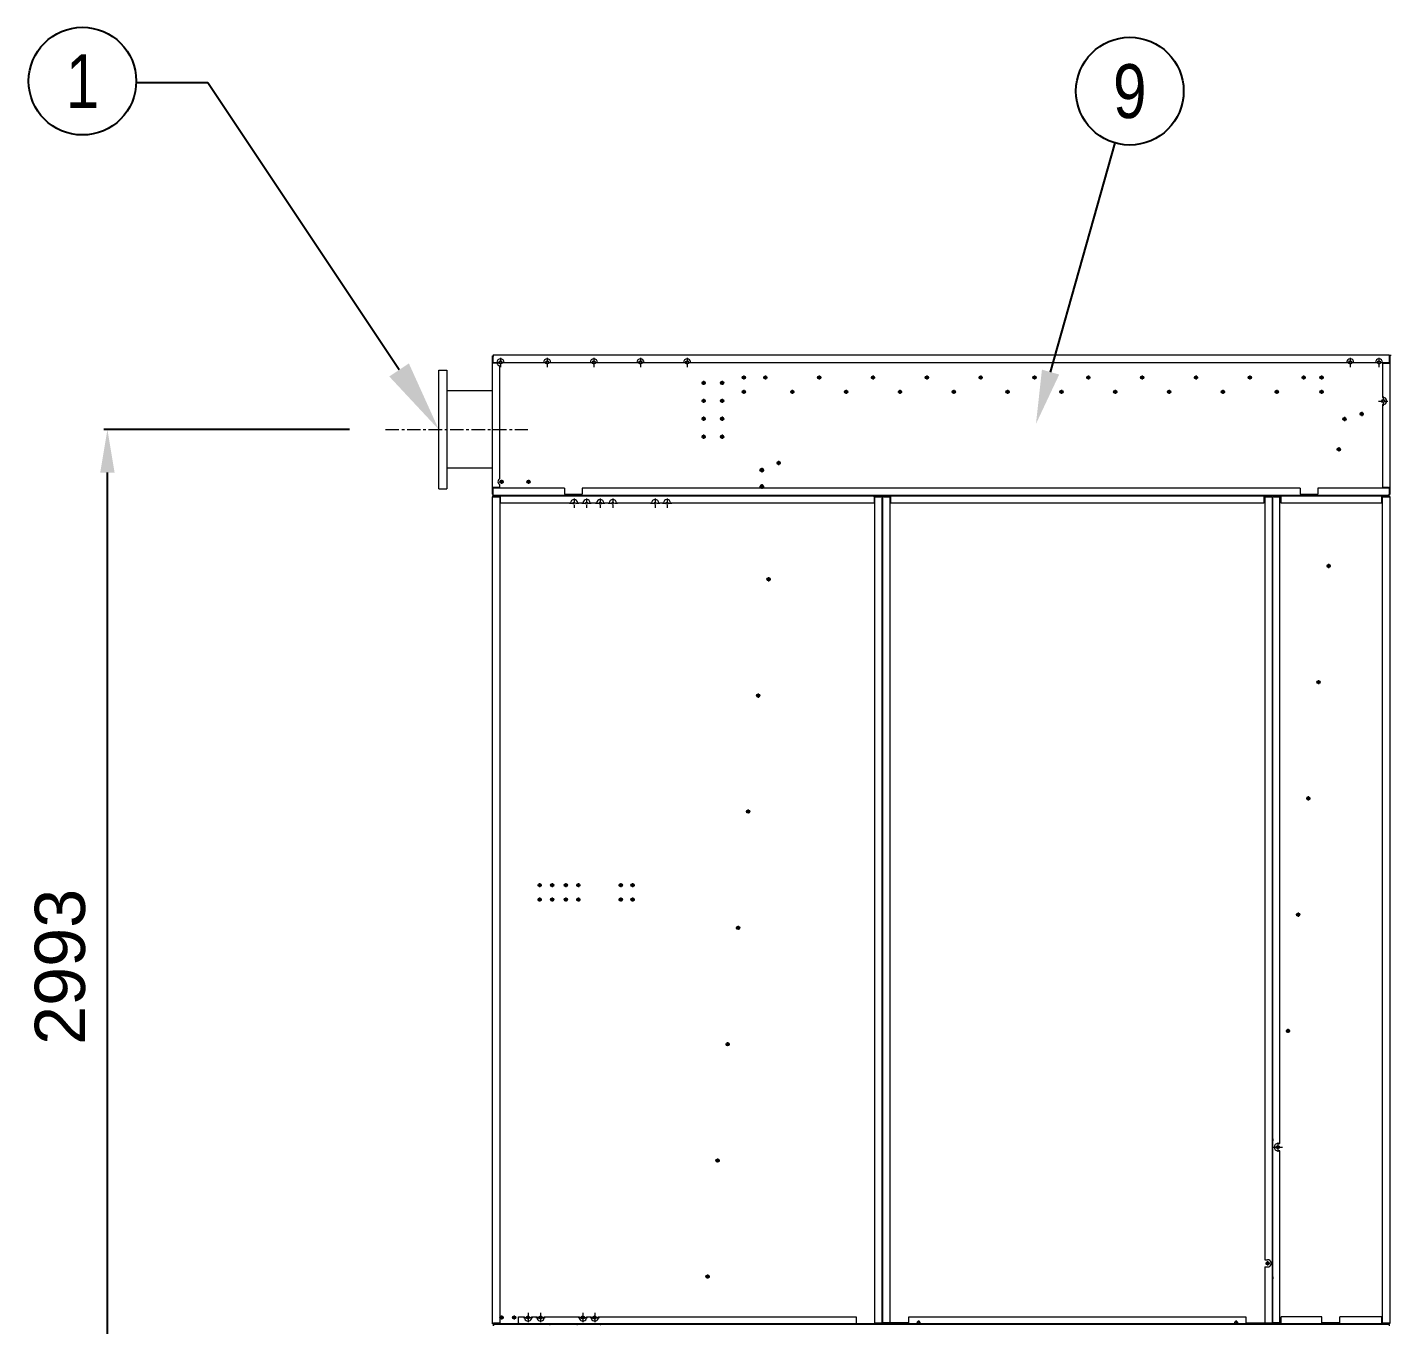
# Model space of a CAD drawing. Header units: millimetres. Extents: x 17797 to 47204, y 13896 to 34691.
# Drawn here: x 27093 to 30890, y 21979 to 25592 of the extents above; entities that cross this region are included whole.
import ezdxf
from ezdxf import colors
from ezdxf.entities.mleader import LeaderData, LeaderLine
from ezdxf.enums import TextEntityAlignment as Align
from ezdxf.math import Vec2, Vec3

# ---------------------------------------------------------------- set-up
doc = ezdxf.new("R2010")
doc.units = ezdxf.units.MM
doc.linetypes.add('CENTER', pattern=[2, 1.25, -0.25, 0.25, -0.25])
doc.linetypes.add('DASHDOT', pattern=[18.5, 12, -3, 0.5, -3])
for name, color, linetype in [('center', 1, 'CENTER'), ('냉각탑_dim', 1, 'Continuous'), ('냉각탑_text', 3, 'Continuous')]:
    doc.layers.add(name, color=color, linetype=linetype)
doc.styles.get("Standard").update_dxf_attribs({"font": 'arial.ttf'})
doc.dimstyles.new('1.40', dxfattribs={"dimscale": 20, "dimtxt": 1.5, "dimasz": 1, "dimexe": 0.5, "dimexo": 0.5, "dimgap": 0.5, "dimtad": 1, "dimdec": 0, "dimzin": 0, "dimdsep": 46, "dimtxsty": 'Standard', "dimcen": 0, "dimclrd": 2, "dimclre": 2, "dimclrt": 3, "dimadec": 0, "dimazin": 0, "dimtfac": 1, "dimtdec": 0, "dimtmove": 0, "dimatfit": 0, "dimfxl": 1, "dimtolj": 1, "dimtzin": 0, "dimlwd": -1, "dimlwe": -1, "dimarcsym": 0})

# ---------------------------------------------------------------- blocks, each defined once
blk = doc.blocks.new('*D106')
at = {"color": 2, "transparency": 16777216}
for p, q in [((27991.8, 24471.9), (27306.8, 24471.9)), ((27316.8, 21598.9), (27316.8, 24351.9)), ((28290.2, 21478.9), (27306.8, 21478.9))]:
    blk.add_line(p, q, dxfattribs=at)
for points in [[(27296.8, 24351.9), (27336.8, 24351.9), (27316.8, 24471.9)], [(27296.8, 21598.9), (27336.8, 21598.9), (27316.8, 21478.9)]]:
    blk.add_solid(points, dxfattribs=at)
at = {"layer": 'Defpoints', "color": 0, "transparency": 16777216}
for p in [(27316.8, 24471.9), (28091.8, 24471.9), (28390.2, 21478.9)]:
    blk.add_point(p, dxfattribs=at)
at = {"color": 3, "lineweight": 5, "transparency": 16777216, "insert": (27185.3, 22975.4), "char_height": 140, "attachment_point": 5, "rotation": 90}
blk.add_mtext('\\A1;2993', dxfattribs=at)
blk = doc.blocks.new('1')
at = {"color": 7, "lineweight": 20, "ltscale": 0.0425}
for p, q in [((28390.2, 24676.9), (28391.9, 24676.9)), ((28390.2, 24676), (28391.9, 24676)), ((30890.2, 24676.9), (30888.5, 24676.9)), ((30890.2, 24676), (30888.5, 24676)), ((28390.2, 24291.8), (28391.9, 24291.8)), ((28390.2, 24290.9), (28391.9, 24290.9)), ((30890.2, 24291.8), (30888.5, 24291.8)), ((30890.2, 24290.9), (30888.5, 24290.9))]:
    blk.add_line(p, q, dxfattribs=at)
at = {"color": 7, "lineweight": 20, "ltscale": 0.0225}
for p, q in [((28390.2, 24676), (28390.2, 24676.9)), ((30890.2, 24676), (30890.2, 24676.9)), ((28390.2, 24291.8), (28390.2, 24290.9)), ((28393, 24285.3), (28393, 24284.4)), ((29472.4, 24285.3), (29472.4, 24284.4)), ((29477.2, 24284.4), (29477.2, 24285.3)), ((30562.2, 24284.4), (30562.2, 24285.3)), ((30564.2, 24284.4), (30564.2, 24285.3)), ((30890.2, 24291.8), (30890.2, 24290.9)), ((30890.2, 24284.4), (30890.2, 24285.3)), ((28393, 21982.5), (28393, 21983.4)), ((29472.4, 21982.5), (29472.4, 21983.4)), ((29477.2, 21983.4), (29477.2, 21982.5)), ((30562.2, 21983.4), (30562.2, 21982.5)), ((30564.2, 21983.4), (30564.2, 21982.5)), ((30890.2, 21983.4), (30890.2, 21982.5))]:
    blk.add_line(p, q, dxfattribs=at)
at = {"color": 7, "lineweight": 20, "ltscale": 0.4775}
for p, q in [((28390.2, 24656.9), (28390.2, 24676)), ((30890.2, 24676), (30890.2, 24656.9)), ((28390.2, 24291.8), (28390.2, 24310.9)), ((30890.2, 24310.9), (30890.2, 24291.8))]:
    blk.add_line(p, q, dxfattribs=at)
at = {"color": 7, "lineweight": 20}
for p, q in [((28390.2, 24310.9), (28390.2, 24656.9)), ((30888.5, 24678.9), (28391.9, 24678.9)), ((28410.2, 24335.1), (28410.2, 24649.1)), ((28422.2, 24658.9), (28532.2, 24658.9)), ((28552.2, 24658.9), (28662.2, 24658.9)), ((28682.2, 24658.9), (28792.2, 24658.9)), ((28812.2, 24658.9), (28922.2, 24658.9)), ((28942.2, 24658.9), (30770.2, 24658.9)), ((30790.2, 24658.9), (30850.2, 24658.9)), ((30870.2, 24656.9), (30870.2, 24561.2)), ((30890.2, 24656.9), (30890.2, 24310.9)), ((28240.2, 24306.9), (28240.2, 24636.9)), ((28240.2, 24636.9), (28262.2, 24636.9)), ((28262.2, 24636.9), (28262.2, 24306.9)), ((28390.2, 24579.9), (28262.2, 24579.9)), ((30870.2, 24541.6), (30870.2, 24310.9)), ((28390.2, 24363.9), (28262.2, 24363.9)), ((28240.2, 24306.9), (28262.2, 24306.9)), ((28590.2, 24308.9), (28391.9, 24308.9)), ((30640.2, 24308.9), (28640.2, 24308.9)), ((30888.5, 24308.9), (30690.2, 24308.9)), ((28390.1, 24286.9), (28412.2, 24286.9)), ((28412.2, 24285.3), (28390.1, 24285.3)), ((28390.2, 21983.4), (28390.2, 24284.4)), ((28391.9, 24288.9), (30888.5, 24288.9)), ((28410.2, 24284.4), (28410.2, 21983.4)), ((28412.2, 24286.9), (29453.2, 24286.9)), ((28607.2, 24266.9), (28412.2, 24266.9)), ((28590.2, 24292.3), (28640.2, 24292.3)), ((28833.2, 24266.9), (28735.2, 24266.9)), ((29453.2, 24266.9), (28886.2, 24266.9)), ((29453.2, 24286.9), (29475.3, 24286.9)), ((29475.3, 24285.3), (29453.2, 24285.3)), ((29455.2, 21983.4), (29455.2, 24284.4)), ((29475.2, 24284.4), (29475.2, 21983.4)), ((29477.2, 21983.4), (29477.2, 24284.4)), ((29478.3, 24286.9), (30561.1, 24286.9)), ((29500.3, 24284.1), (29478.3, 24284.1)), ((29497.2, 24284.4), (29497.2, 21983.4)), ((30539.1, 24266.9), (29500.3, 24266.9)), ((30539.1, 24284.1), (30561.1, 24284.1)), ((30542.2, 24284.4), (30542.2, 22159.6)), ((30562.2, 24284.4), (30562.2, 21983.4)), ((30564.2, 21983.4), (30564.2, 24284.4)), ((30565.3, 24286.9), (30889.1, 24286.9)), ((30587.3, 24284.1), (30565.3, 24284.1)), ((30584.2, 22483.3), (30584.2, 24284.4)), ((30867.1, 24266.9), (30587.3, 24266.9)), ((30640.2, 24292.3), (30690.2, 24292.3)), ((30867.1, 24284.1), (30889.1, 24284.1)), ((30870.2, 21983.4), (30870.2, 24284.4)), ((30890.2, 24284.4), (30890.2, 21983.4)), ((30564.2, 22496.4), (30562.2, 22473.5)), ((30584.2, 21983.4), (30584.2, 22463.3)), ((30542.2, 22139.6), (30542.2, 21983.4)), ((30564.2, 22112), (30562.2, 22089.1)), ((28533.7, 22000.9), (28632.1, 22000.9)), ((28684.7, 22000.9), (29403.3, 22000.9)), ((29550.3, 21983.7), (29478.3, 21983.7)), ((29550.3, 22000.9), (30489.1, 22000.9)), ((30489.1, 21983.7), (30561.1, 21983.7)), ((30587.3, 21983.7), (30565.3, 21983.7)), ((30701.1, 22000.9), (30587.3, 22000.9)), ((30751.1, 21983.7), (30701.1, 21983.7)), ((30867.1, 22000.9), (30751.1, 22000.9)), ((30867.1, 21983.7), (30889.1, 21983.7)), ((28390.1, 21982.5), (28462.1, 21982.5)), ((28462.1, 21980.9), (28390.1, 21980.9)), ((30888.5, 21978.9), (28391.9, 21978.9)), ((29403.3, 21980.9), (28462.1, 21980.9)), ((29403.3, 21982.5), (29475.3, 21982.5)), ((29475.3, 21980.9), (29403.3, 21980.9)), ((30561.1, 21980.9), (29478.3, 21980.9)), ((30889.1, 21980.9), (30565.3, 21980.9))]:
    blk.add_line(p, q, dxfattribs=at)
at = {"color": 7, "lineweight": 20, "ltscale": 0.085}
for p, q in [((28393.6, 24656.9), (28390.2, 24656.9)), ((28391.9, 24678.9), (28391.9, 24675.5)), ((30886.8, 24656.9), (30890.2, 24656.9)), ((30888.5, 24678.9), (30888.5, 24675.5)), ((28393.6, 24310.9), (28390.2, 24310.9)), ((30886.8, 24310.9), (30890.2, 24310.9)), ((28391.9, 24288.9), (28391.9, 24292.3)), ((30888.5, 24288.9), (30888.5, 24292.3)), ((28391.9, 21978.9), (28391.9, 21975.5)), ((30888.5, 21978.9), (30888.5, 21975.5))]:
    blk.add_line(p, q, dxfattribs=at)
at = {"color": 7, "lineweight": 20, "ltscale": 0.00769}
for p, q in [((28390.2, 24656.9), (28390.5, 24656.9)), ((30890.2, 24656.9), (30889.9, 24656.9))]:
    blk.add_line(p, q, dxfattribs=at)
at = {"color": 7, "lineweight": 20, "ltscale": 0.014477}
blk.add_line((28391.9, 24677.8), (28391.6, 24678.2), dxfattribs=at)
at = {"color": 7, "lineweight": 20, "ltscale": 0.415}
for p, q in [((28391.9, 24658.9), (28391.9, 24675.5)), ((30870.2, 24656.9), (30886.8, 24656.9)), ((30888.5, 24675.5), (30888.5, 24658.9)), ((28391.9, 24292.3), (28391.9, 24308.9)), ((28410.2, 24310.9), (28393.6, 24310.9)), ((28590.2, 24308.9), (28590.2, 24292.3)), ((28640.2, 24308.9), (28640.2, 24292.3)), ((30640.2, 24308.9), (30640.2, 24292.3)), ((30690.2, 24308.9), (30690.2, 24292.3)), ((30886.8, 24310.9), (30870.2, 24310.9)), ((30888.5, 24308.9), (30888.5, 24292.3))]:
    blk.add_line(p, q, dxfattribs=at)
at = {"color": 7, "lineweight": 20, "ltscale": 0.2575}
blk.add_line((28391.9, 24658.9), (28402.2, 24658.9), dxfattribs=at)
at = {"color": 7, "lineweight": 20, "ltscale": 0.05}
for p, q in [((28392.2, 24658.9), (28392.2, 24656.9)), ((30888.2, 24656.9), (30888.2, 24658.9)), ((28390.2, 24310.9), (28392.2, 24310.9)), ((28392.2, 24310.9), (28392.2, 24308.9)), ((30890.2, 24310.9), (30888.2, 24310.9)), ((30888.2, 24308.9), (30888.2, 24310.9)), ((28395.6, 21980.9), (28395.6, 21978.9)), ((28549, 21980.9), (28549, 21978.9)), ((28689.5, 21980.9), (28689.5, 21978.9)), ((28739.7, 21978.9), (28739.7, 21980.9)), ((28828.8, 21978.9), (28828.8, 21980.9))]:
    blk.add_line(p, q, dxfattribs=at)
at = {"color": 7, "lineweight": 20, "ltscale": 0.220051}
blk.add_line((28402.4, 24656.9), (28393.6, 24656.9), dxfattribs=at)
at = {"color": 7, "linetype": 'DASHDOT', "lineweight": 20}
for p, q in [((28399.2, 24658.9), (28425.2, 24658.9)), ((28412.2, 24671.9), (28412.2, 24645.9)), ((28529.2, 24658.9), (28555.2, 24658.9)), ((28542.2, 24671.9), (28542.2, 24645.9)), ((28659.2, 24658.9), (28685.2, 24658.9)), ((28672.2, 24671.9), (28672.2, 24645.9)), ((28789.2, 24658.9), (28815.2, 24658.9)), ((28802.2, 24671.9), (28802.2, 24645.9)), ((28919.2, 24658.9), (28945.2, 24658.9)), ((28932.2, 24671.9), (28932.2, 24645.9)), ((30767.2, 24658.9), (30793.2, 24658.9)), ((30780.2, 24671.9), (30780.2, 24645.9)), ((30847.2, 24658.9), (30873.2, 24658.9)), ((30860.2, 24671.9), (30860.2, 24645.9)), ((30859, 24551.4), (30885, 24551.4)), ((30872, 24564.4), (30872, 24538.4)), ((28604.2, 24266.9), (28630.2, 24266.9)), ((28617.2, 24279.9), (28617.2, 24253.9)), ((28639.2, 24266.9), (28665.2, 24266.9)), ((28652.2, 24279.9), (28652.2, 24253.9)), ((28677.2, 24266.9), (28703.2, 24266.9)), ((28690.2, 24279.9), (28690.2, 24253.9)), ((28712.2, 24266.9), (28738.2, 24266.9)), ((28725.2, 24279.9), (28725.2, 24253.9)), ((28830.2, 24266.9), (28856.2, 24266.9)), ((28843.2, 24279.9), (28843.2, 24253.9)), ((28863.2, 24266.9), (28889.2, 24266.9)), ((28876.2, 24279.9), (28876.2, 24253.9)), ((30578.3, 22486.3), (30578.3, 22460.3)), ((30565.3, 22473.3), (30591.3, 22473.3)), ((28475.9, 21998.9), (28501.9, 21998.9)), ((28488.9, 22011.9), (28488.9, 21985.9)), ((28510.9, 21998.9), (28536.9, 21998.9)), ((28523.9, 22011.9), (28523.9, 21985.9)), ((28628.9, 21998.9), (28654.9, 21998.9)), ((28641.9, 22011.9), (28641.9, 21985.9)), ((28661.9, 21998.9), (28687.9, 21998.9)), ((28674.9, 22011.9), (28674.9, 21985.9))]:
    blk.add_line(p, q, dxfattribs=at)
at = {"color": 7, "lineweight": 20, "ltscale": 0.4575}
blk.add_line((30870.2, 24658.9), (30888.5, 24658.9), dxfattribs=at)
at = {"color": 7, "lineweight": 20, "ltscale": 0.132499}
blk.add_line((30888.5, 24678.9), (30893.8, 24678.9), dxfattribs=at)
at = {"color": 7, "linetype": 'DASHDOT', "lineweight": 20, "ltscale": 0.292505}
for p, q in [((28978.2, 24607.8), (28978.2, 24596.1)), ((29029.7, 24607.8), (29029.7, 24596.1)), ((28978.2, 24557.8), (28978.2, 24546.1)), ((29029.7, 24557.8), (29029.7, 24546.1)), ((28978.2, 24507.8), (28978.2, 24496.1)), ((29029.7, 24507.8), (29029.7, 24496.1)), ((28978.2, 24457.8), (28978.2, 24446.1)), ((29029.7, 24457.8), (29029.7, 24446.1)), ((29187.2, 24384.8), (29187.2, 24373.1)), ((28415.2, 24332.3), (28415.2, 24320.6)), ((28490.2, 24332.3), (28490.2, 24320.6)), ((29159.2, 24060.8), (29159.2, 24049.1)), ((29130.2, 23736.8), (29130.2, 23725.1))]:
    blk.add_line(p, q, dxfattribs=at)
at = {"color": 7, "linetype": 'DASHDOT', "lineweight": 20, "ltscale": 0.2925}
for p, q in [((29084.5, 24616.9), (29096.2, 24616.9)), ((29144.5, 24616.9), (29156.2, 24616.9)), ((29294.5, 24616.9), (29306.2, 24616.9)), ((29444.5, 24616.9), (29456.2, 24616.9)), ((29594.5, 24616.9), (29606.2, 24616.9)), ((29744.5, 24616.9), (29756.2, 24616.9)), ((29894.5, 24616.9), (29906.2, 24616.9)), ((30044.5, 24616.9), (30056.2, 24616.9)), ((30194.5, 24616.9), (30206.2, 24616.9)), ((30344.5, 24616.9), (30356.2, 24616.9)), ((30494.5, 24616.9), (30506.2, 24616.9)), ((30644.5, 24616.9), (30656.2, 24616.9)), ((28972.4, 24601.9), (28984.1, 24601.9)), ((29023.9, 24601.9), (29035.6, 24601.9)), ((29084.5, 24576.9), (29096.2, 24576.9)), ((29219.5, 24576.9), (29231.2, 24576.9)), ((29369.5, 24576.9), (29381.2, 24576.9)), ((29519.5, 24576.9), (29531.2, 24576.9)), ((29669.5, 24576.9), (29681.2, 24576.9)), ((29819.5, 24576.9), (29831.2, 24576.9)), ((29969.5, 24576.9), (29981.2, 24576.9)), ((30119.5, 24576.9), (30131.2, 24576.9)), ((30269.5, 24576.9), (30281.2, 24576.9)), ((30419.5, 24576.9), (30431.2, 24576.9)), ((30569.5, 24576.9), (30581.2, 24576.9)), ((28972.4, 24551.9), (28984.1, 24551.9)), ((29023.9, 24551.9), (29035.6, 24551.9)), ((28972.4, 24501.9), (28984.1, 24501.9)), ((29023.9, 24501.9), (29035.6, 24501.9)), ((28972.4, 24451.9), (28984.1, 24451.9)), ((29023.9, 24451.9), (29035.6, 24451.9)), ((29181.4, 24378.9), (29193.1, 24378.9)), ((29153.4, 24054.9), (29165.1, 24054.9)), ((29124.4, 23730.9), (29136.1, 23730.9)), ((30657.4, 23444.6), (30669.1, 23444.6)), ((29096.4, 23407.9), (29108.1, 23407.9)), ((28623.4, 23202.9), (28635.1, 23202.9)), ((28741.4, 23202.9), (28753.1, 23202.9)), ((28774.4, 23202.9), (28786.1, 23202.9)), ((28623.4, 23162.9), (28635.1, 23162.9)), ((28741.4, 23162.9), (28753.1, 23162.9)), ((28774.4, 23162.9), (28786.1, 23162.9)), ((30629.1, 23120.9), (30640.8, 23120.9)), ((29068.4, 23083.9), (29080.1, 23083.9)), ((30600.7, 22797.1), (30612.4, 22797.1)), ((29039.4, 22759.9), (29051.1, 22759.9)), ((29011.4, 22435.9), (29023.1, 22435.9)), ((30544.1, 22149.6), (30555.8, 22149.6)), ((30549.9, 22155.4), (30549.9, 22143.7)), ((28983.4, 22112.9), (28995.1, 22112.9)), ((28989.2, 22118.8), (28989.2, 22107.1)), ((28415.2, 22004.8), (28415.2, 21993.1)), ((28450.2, 22004.8), (28450.2, 21993.1)), ((28635.6, 21998.9), (28647.3, 21998.9)), ((28641.4, 22004.8), (28641.4, 21993.1)), ((28668.6, 21998.9), (28680.3, 21998.9)), ((28674.4, 22004.8), (28674.4, 21993.1))]:
    blk.add_line(p, q, dxfattribs=at)
at = {"color": 7, "linetype": 'DASHDOT', "lineweight": 20, "ltscale": 0.195}
for p, q in [((29086.3, 24616.9), (29094.1, 24616.9)), ((29146.3, 24616.9), (29154.1, 24616.9)), ((29296.3, 24616.9), (29304.1, 24616.9)), ((29446.3, 24616.9), (29454.1, 24616.9)), ((29596.3, 24616.9), (29604.1, 24616.9)), ((29746.3, 24616.9), (29754.1, 24616.9)), ((29896.3, 24616.9), (29904.1, 24616.9)), ((30046.3, 24616.9), (30054.1, 24616.9)), ((30196.3, 24616.9), (30204.1, 24616.9)), ((30346.3, 24616.9), (30354.1, 24616.9)), ((30496.3, 24616.9), (30504.1, 24616.9)), ((30646.3, 24616.9), (30654.1, 24616.9)), ((29086.3, 24576.9), (29094.1, 24576.9)), ((29221.3, 24576.9), (29229.1, 24576.9)), ((29371.3, 24576.9), (29379.1, 24576.9)), ((29521.3, 24576.9), (29529.1, 24576.9)), ((29671.3, 24576.9), (29679.1, 24576.9)), ((29821.3, 24576.9), (29829.1, 24576.9)), ((29971.3, 24576.9), (29979.1, 24576.9)), ((30121.3, 24576.9), (30129.1, 24576.9)), ((30271.3, 24576.9), (30279.1, 24576.9)), ((30421.3, 24576.9), (30429.1, 24576.9)), ((30571.3, 24576.9), (30579.1, 24576.9)), ((29183.3, 24379.8), (29191.1, 24379.8)), ((29155, 24056), (29162.8, 24056)), ((29155, 24055.2), (29162.8, 24055.2)), ((29126.7, 23732.3), (29134.5, 23732.3)), ((29126.7, 23731.4), (29134.5, 23731.4)), ((30659.3, 23445.5), (30667.1, 23445.5)), ((30659.3, 23444.6), (30667.1, 23444.6)), ((28625.4, 23202.9), (28633.2, 23202.9)), ((28742.9, 23202.9), (28750.7, 23202.9)), ((28625.1, 23162.9), (28632.9, 23162.9)), ((28742.6, 23162.9), (28750.4, 23162.9)), ((28775.6, 23162.9), (28783.4, 23162.9)), ((29070, 23084.7), (29077.8, 23084.7)), ((30631, 23121.7), (30638.8, 23121.7)), ((30631, 23120.9), (30638.8, 23120.9)), ((29070, 23083.9), (29077.8, 23083.9)), ((30602.7, 22798), (30610.5, 22798)), ((30602.7, 22797.1), (30610.5, 22797.1)), ((29041.7, 22761), (29049.5, 22761)), ((29041.7, 22760.1), (29049.5, 22760.1)), ((30574.4, 22474.2), (30582.2, 22474.2)), ((30574.4, 22473.3), (30582.2, 22473.3)), ((29013.4, 22437.2), (29021.2, 22437.2)), ((29013.4, 22436.3), (29021.2, 22436.3)), ((30546, 22150.5), (30553.8, 22150.5)), ((30549.9, 22154.4), (30549.9, 22146.6)), ((28985, 22113.5), (28992.8, 22113.5)), ((28985, 22112.6), (28992.8, 22112.6)), ((28988.9, 22117.4), (28988.9, 22108.7)), ((28415.6, 22002.8), (28415.6, 21995)), ((28450.6, 22002.8), (28450.6, 21995)), ((28489, 22002.8), (28489, 21995)), ((28524, 22002.8), (28524, 21995)), ((28641.4, 22002.8), (28641.4, 21995)), ((28670.7, 21998.9), (28678.5, 21998.9)), ((28674.6, 22002.8), (28674.6, 21995))]:
    blk.add_line(p, q, dxfattribs=at)
at = {"color": 7, "linetype": 'DASHDOT', "lineweight": 20, "ltscale": 0.194995}
for p, q in [((29090.2, 24620.8), (29090.2, 24613)), ((29150.2, 24620.8), (29150.2, 24613)), ((29300.2, 24620.8), (29300.2, 24613)), ((29450.2, 24620.8), (29450.2, 24613)), ((29600.2, 24620.8), (29600.2, 24613)), ((29750.2, 24620.8), (29750.2, 24613)), ((29900.2, 24620.8), (29900.2, 24613)), ((30050.2, 24620.8), (30050.2, 24613)), ((30200.2, 24620.8), (30200.2, 24613)), ((30350.2, 24620.8), (30350.2, 24613)), ((30500.2, 24620.8), (30500.2, 24613)), ((30650.2, 24620.8), (30650.2, 24613)), ((30700.2, 24620.8), (30700.2, 24613)), ((29090.2, 24580.8), (29090.2, 24573)), ((29225.2, 24580.8), (29225.2, 24573)), ((29375.2, 24580.8), (29375.2, 24573)), ((29525.2, 24580.8), (29525.2, 24573)), ((29675.2, 24580.8), (29675.2, 24573)), ((29825.2, 24580.8), (29825.2, 24573)), ((29975.2, 24580.8), (29975.2, 24573)), ((30125.2, 24580.8), (30125.2, 24573)), ((30275.2, 24580.8), (30275.2, 24573)), ((30425.2, 24580.8), (30425.2, 24573)), ((30575.2, 24580.8), (30575.2, 24573)), ((30700.2, 24580.8), (30700.2, 24573)), ((30748.2, 24419.8), (30748.2, 24412)), ((30719.9, 24096.9), (30719.9, 24089.1)), ((29158.9, 24059.9), (29158.9, 24052.1)), ((30663.2, 23448.5), (30663.2, 23440.7))]:
    blk.add_line(p, q, dxfattribs=at)
at = {"color": 7, "linetype": 'DASHDOT', "lineweight": 20, "ltscale": 0.292499}
for p, q in [((29090.3, 24622.8), (29090.3, 24611.1)), ((29150.3, 24622.8), (29150.3, 24611.1)), ((29300.3, 24622.8), (29300.3, 24611.1)), ((29450.3, 24622.8), (29450.3, 24611.1)), ((29600.3, 24622.8), (29600.3, 24611.1)), ((29750.3, 24622.8), (29750.3, 24611.1)), ((29900.3, 24622.8), (29900.3, 24611.1)), ((30050.3, 24622.8), (30050.3, 24611.1)), ((30200.3, 24622.8), (30200.3, 24611.1)), ((30350.3, 24622.8), (30350.3, 24611.1)), ((30500.3, 24622.8), (30500.3, 24611.1)), ((30650.3, 24622.8), (30650.3, 24611.1)), ((30700.3, 24622.8), (30700.3, 24611.1)), ((29090.3, 24582.8), (29090.3, 24571.1)), ((29225.3, 24582.8), (29225.3, 24571.1)), ((29375.3, 24582.8), (29375.3, 24571.1)), ((29525.3, 24582.8), (29525.3, 24571.1)), ((29675.3, 24582.8), (29675.3, 24571.1)), ((29825.3, 24582.8), (29825.3, 24571.1)), ((29975.3, 24582.8), (29975.3, 24571.1)), ((30125.3, 24582.8), (30125.3, 24571.1)), ((30275.3, 24582.8), (30275.3, 24571.1)), ((30425.3, 24582.8), (30425.3, 24571.1)), ((30575.3, 24582.8), (30575.3, 24571.1)), ((30700.3, 24582.8), (30700.3, 24571.1)), ((30764, 24507.1), (30764, 24495.4)), ((30812, 24521.2), (30812, 24509.5)), ((30748.2, 24422.6), (30748.2, 24410.9)), ((28409.4, 24326.4), (28421.1, 24326.4)), ((28484.4, 24326.4), (28496.1, 24326.4)), ((30719.9, 24098), (30719.9, 24086.3)), ((30685.7, 23768.4), (30697.4, 23768.4)), ((30691.6, 23774.2), (30691.6, 23762.5)), ((30663.2, 23450.5), (30663.2, 23438.8)), ((29102.2, 23413.8), (29102.2, 23402.1)), ((28515.4, 23202.9), (28527.1, 23202.9)), ((28521.2, 23208.8), (28521.2, 23197.1)), ((28550.4, 23202.9), (28562.1, 23202.9)), ((28556.2, 23208.8), (28556.2, 23197.1)), ((28588.4, 23202.9), (28600.1, 23202.9)), ((28594.2, 23208.8), (28594.2, 23197.1)), ((28629.2, 23208.8), (28629.2, 23197.1)), ((28747.2, 23208.8), (28747.2, 23197.1)), ((28780.2, 23208.8), (28780.2, 23197.1)), ((28515.4, 23162.9), (28527.1, 23162.9)), ((28521.2, 23168.8), (28521.2, 23157.1)), ((28550.4, 23162.9), (28562.1, 23162.9)), ((28556.2, 23168.8), (28556.2, 23157.1)), ((28588.4, 23162.9), (28600.1, 23162.9)), ((28594.2, 23168.8), (28594.2, 23157.1)), ((28629.2, 23168.8), (28629.2, 23157.1)), ((28747.2, 23168.8), (28747.2, 23157.1)), ((28780.2, 23168.8), (28780.2, 23157.1)), ((29074.2, 23089.8), (29074.2, 23078.1)), ((29045.2, 22765.8), (29045.2, 22754.1)), ((29017.2, 22441.8), (29017.2, 22430.1)), ((28409.4, 21998.9), (28421.1, 21998.9)), ((28444.4, 21998.9), (28456.1, 21998.9))]:
    blk.add_line(p, q, dxfattribs=at)
at = {"color": 7, "linetype": 'DASHDOT', "lineweight": 20, "ltscale": 0.292502}
for p, q in [((30694.5, 24616.9), (30706.2, 24616.9)), ((30694.5, 24576.9), (30706.2, 24576.9)), ((30758.2, 24501.2), (30769.9, 24501.2)), ((30806.1, 24515.4), (30817.8, 24515.4)), ((30742.4, 24416.8), (30754.1, 24416.8)), ((30714, 24092.2), (30725.7, 24092.2)), ((30634.9, 23126.7), (30634.9, 23115)), ((30606.6, 22803), (30606.6, 22791.3))]:
    blk.add_line(p, q, dxfattribs=at)
at = {"color": 7, "linetype": 'DASHDOT', "lineweight": 20, "ltscale": 0.195001}
for p, q in [((30696.3, 24616.9), (30704.1, 24616.9)), ((30696.3, 24576.9), (30704.1, 24576.9)), ((30744.3, 24415.9), (30752.1, 24415.9)), ((29187.2, 24383.7), (29187.2, 24375.9)), ((30719.9, 24096.1), (30719.9, 24088.3)), ((29158.9, 24059.1), (29158.9, 24051.3)), ((30687.7, 23769.3), (30695.5, 23769.3)), ((30687.7, 23768.4), (30695.5, 23768.4)), ((30691.6, 23773.2), (30691.6, 23764.5)), ((29130.6, 23736.2), (29130.6, 23727.5)), ((30663.2, 23449.4), (30663.2, 23441.6)), ((29098.3, 23408.5), (29106.1, 23408.5)), ((29098.3, 23407.6), (29106.1, 23407.6)), ((29102.2, 23411.5), (29102.2, 23403.7)), ((28517, 23202.9), (28524.8, 23202.9)), ((28520.9, 23206.8), (28520.9, 23199)), ((28552, 23202.9), (28559.8, 23202.9)), ((28555.9, 23206.8), (28555.9, 23199)), ((28590.4, 23202.9), (28598.2, 23202.9)), ((28594.3, 23206.8), (28594.3, 23199)), ((28629.3, 23206.8), (28629.3, 23199)), ((28746.8, 23206.8), (28746.8, 23199)), ((28776.1, 23202.9), (28783.9, 23202.9)), ((28780, 23206.8), (28780, 23199)), ((28516.7, 23162.9), (28524.5, 23162.9)), ((28520.6, 23166.8), (28520.6, 23159)), ((28551.7, 23162.9), (28559.5, 23162.9)), ((28555.6, 23166.8), (28555.6, 23159)), ((28594, 23166.8), (28594, 23159)), ((28629, 23166.8), (28629, 23159)), ((28746.5, 23166.8), (28746.5, 23159)), ((28779.5, 23166.8), (28779.5, 23159)), ((30634.9, 23124.8), (30634.9, 23117)), ((29073.9, 23087.8), (29073.9, 23080)), ((30606.6, 22801.9), (30606.6, 22794.1)), ((29045.6, 22764.9), (29045.6, 22757.1)), ((30578.3, 22478.1), (30578.3, 22470.3)), ((29017.3, 22441.1), (29017.3, 22433.3)), ((28411.7, 21998.9), (28419.5, 21998.9)), ((28446.7, 21998.9), (28454.5, 21998.9)), ((28637.5, 21998.9), (28645.3, 21998.9))]:
    blk.add_line(p, q, dxfattribs=at)
at = {"color": 7, "linetype": 'DASHDOT', "lineweight": 20, "ltscale": 0.325}
for p, q in [((29133.7, 24358.9), (29146.7, 24358.9)), ((29140.2, 24365.4), (29140.2, 24352.4)), ((29133.7, 24312.9), (29146.7, 24312.9)), ((29140.2, 24319.4), (29140.2, 24306.4))]:
    blk.add_line(p, q, dxfattribs=at)
at = {"color": 7, "lineweight": 20, "ltscale": 6.28196e-05}
blk.add_line((29145.2, 24358.9), (29145.2, 24358.9), dxfattribs=at)
at = {"color": 7, "lineweight": 20, "ltscale": 0.170995}
blk.add_line((28410.2, 24310.9), (28410.2, 24317.8), dxfattribs=at)
at = {"color": 7, "lineweight": 20, "ltscale": 6.28061e-05}
blk.add_line((29145.2, 24312.9), (29145.2, 24312.9), dxfattribs=at)
at = {"color": 7, "lineweight": 20, "ltscale": 0.04}
for p, q in [((28390.1, 24286.9), (28390.1, 24285.3)), ((28412.2, 24286.9), (28412.2, 24285.3)), ((29475.3, 24286.9), (29475.3, 24285.3)), ((28390.1, 21980.9), (28390.1, 21982.5)), ((28462.1, 21980.9), (28462.1, 21982.5)), ((29475.3, 21980.9), (29475.3, 21982.5))]:
    blk.add_line(p, q, dxfattribs=at)
at = {"color": 7, "lineweight": 20, "ltscale": 0.07}
for p, q in [((28390.2, 24284.4), (28393, 24284.4)), ((28412.2, 24284.1), (28412.2, 24286.9)), ((29453.2, 24284.1), (29453.2, 24286.9)), ((29475.2, 24284.4), (29472.4, 24284.4)), ((29478.3, 24286.9), (29478.3, 24284.1)), ((30561.1, 24286.9), (30561.1, 24284.1)), ((30565.3, 24286.9), (30565.3, 24284.1)), ((30889.1, 24286.9), (30889.1, 24284.1)), ((28462.1, 21983.7), (28462.1, 21980.9)), ((29403.3, 21983.7), (29403.3, 21980.9)), ((29478.3, 21980.9), (29478.3, 21983.7)), ((30561.1, 21980.9), (30561.1, 21983.7)), ((30565.3, 21980.9), (30565.3, 21983.7)), ((30889.1, 21980.9), (30889.1, 21983.7)), ((28390.2, 21983.4), (28393, 21983.4)), ((29475.2, 21983.4), (29472.4, 21983.4))]:
    blk.add_line(p, q, dxfattribs=at)
at = {"color": 7, "lineweight": 20, "ltscale": 0.43}
for p, q in [((28393, 24284.4), (28410.2, 24284.4)), ((28412.2, 24266.9), (28412.2, 24284.1)), ((29453.2, 24284.1), (29453.2, 24266.9)), ((29455.2, 24284.4), (29472.4, 24284.4)), ((29480, 24284.4), (29497.2, 24284.4)), ((29500.3, 24266.9), (29500.3, 24284.1)), ((30539.1, 24284.1), (30539.1, 24266.9)), ((30542.2, 24284.4), (30559.4, 24284.4)), ((30567, 24284.4), (30584.2, 24284.4)), ((30587.3, 24266.9), (30587.3, 24284.1)), ((30867.1, 24284.1), (30867.1, 24266.9)), ((30870.2, 24284.4), (30887.4, 24284.4)), ((28462.1, 21983.7), (28462.1, 22000.9)), ((29403.3, 22000.9), (29403.3, 21983.7)), ((29550.3, 21983.7), (29550.3, 22000.9)), ((30489.1, 22000.9), (30489.1, 21983.7)), ((30587.3, 21983.7), (30587.3, 22000.9)), ((30701.1, 21983.7), (30701.1, 22000.9)), ((30751.1, 21983.7), (30751.1, 22000.9)), ((30867.1, 22000.9), (30867.1, 21983.7)), ((28410.2, 21983.4), (28393, 21983.4)), ((29472.4, 21983.4), (29455.2, 21983.4)), ((29497.2, 21983.4), (29480, 21983.4)), ((30559.4, 21983.4), (30542.2, 21983.4)), ((30584.2, 21983.4), (30567, 21983.4)), ((30887.4, 21983.4), (30870.2, 21983.4))]:
    blk.add_line(p, q, dxfattribs=at)
at = {"color": 7, "lineweight": 20, "ltscale": 0.375}
for p, q in [((28642.2, 24266.9), (28627.2, 24266.9)), ((28715.2, 24266.9), (28700.2, 24266.9))]:
    blk.add_line(p, q, dxfattribs=at)
at = {"color": 7, "lineweight": 20, "ltscale": 0.45}
blk.add_line((28680.2, 24266.9), (28662.2, 24266.9), dxfattribs=at)
at = {"color": 7, "lineweight": 20, "ltscale": 0.159239}
for p, q in [((28758.8, 24286.9), (28764.8, 24288.9)), ((28765.1, 24286.9), (28771.2, 24288.9))]:
    blk.add_line(p, q, dxfattribs=at)
at = {"color": 7, "lineweight": 20, "ltscale": 0.325}
blk.add_line((28866.2, 24266.9), (28853.2, 24266.9), dxfattribs=at)
at = {"color": 7, "lineweight": 20, "ltscale": 0.050163}
for p, q in [((29122.6, 24286.9), (29122.7, 24288.9)), ((29131.6, 24286.9), (29131.8, 24288.9)), ((28936.1, 21978.9), (28936.3, 21980.9)), ((28945.1, 21978.9), (28945.3, 21980.9))]:
    blk.add_line(p, q, dxfattribs=at)
at = {"color": 7, "lineweight": 20, "ltscale": 0.050223}
for p, q in [((29139.9, 24286.9), (29140.1, 24288.9)), ((29148.9, 24286.9), (29149.1, 24288.9)), ((28921.7, 21978.9), (28921.9, 21980.9)), ((28930.8, 21978.9), (28931, 21980.9))]:
    blk.add_line(p, q, dxfattribs=at)
at = {"color": 7, "lineweight": 20, "ltscale": 0.050191}
for p, q in [((29161.7, 24288.9), (29161.5, 24286.9)), ((29161.6, 24286.9), (29161.8, 24288.9)), ((29195.9, 24286.9), (29196, 24288.9)), ((29805.4, 24286.9), (29805.6, 24288.9)), ((29806, 24288.9), (29805.9, 24286.9)), ((30110.6, 24288.9), (30110.4, 24286.9)), ((30110.9, 24286.9), (30111, 24288.9)), ((30721, 24288.9), (30720.9, 24286.9)), ((30754.7, 24288.9), (30754.5, 24286.9)), ((28959.8, 21980.9), (28959.6, 21978.9)), ((28959.7, 21978.9), (28959.8, 21980.9)), ((28993.9, 21978.9), (28994.1, 21980.9)), ((29603.5, 21978.9), (29603.7, 21980.9)), ((29604.1, 21980.9), (29603.9, 21978.9)), ((29908.7, 21980.9), (29908.5, 21978.9)), ((29908.9, 21978.9), (29909.1, 21980.9)), ((29908.9, 21978.9), (29909.1, 21980.9)), ((30519.1, 21980.9), (30518.9, 21978.9)), ((30552.7, 21980.9), (30552.6, 21978.9))]:
    blk.add_line(p, q, dxfattribs=at)
at = {"color": 7, "lineweight": 20, "ltscale": 0.006929}
for p, q in [((29453.2, 24286.9), (29453.2, 24286.6)), ((29403.3, 21980.9), (29403.3, 21981.2))]:
    blk.add_line(p, q, dxfattribs=at)
at = {"color": 7, "lineweight": 20, "ltscale": 0.0275}
for p, q in [((29477.2, 24285.3), (29478.3, 24285.3)), ((29477.2, 24284.4), (29478.3, 24284.4)), ((30562.2, 24285.3), (30561.1, 24285.3)), ((30562.2, 24284.4), (30561.1, 24284.4)), ((30564.2, 24285.3), (30565.3, 24285.3)), ((30564.2, 24284.4), (30565.3, 24284.4)), ((30890.2, 24285.3), (30889.1, 24285.3)), ((30890.2, 24284.4), (30889.1, 24284.4)), ((29477.2, 21983.4), (29478.3, 21983.4)), ((29477.2, 21982.5), (29478.3, 21982.5)), ((30562.2, 21983.4), (30561.1, 21983.4)), ((30562.2, 21982.5), (30561.1, 21982.5)), ((30564.2, 21983.4), (30565.3, 21983.4)), ((30564.2, 21982.5), (30565.3, 21982.5)), ((30890.2, 21983.4), (30889.1, 21983.4)), ((30890.2, 21982.5), (30889.1, 21982.5))]:
    blk.add_line(p, q, dxfattribs=at)
at = {"color": 7, "linetype": 'DASHDOT', "lineweight": 20, "ltscale": 0.194998}
for p, q in [((30716, 24093), (30723.8, 24093)), ((30716, 24092.2), (30723.8, 24092.2)), ((29102.2, 23412.4), (29102.2, 23404.6)), ((28590.1, 23162.9), (28597.9, 23162.9)), ((30634.9, 23125.6), (30634.9, 23117.8)), ((29073.9, 23088.6), (29073.9, 23080.8)), ((30606.6, 22801), (30606.6, 22793.2)), ((29045.6, 22764), (29045.6, 22756.2)), ((30578.3, 22477.2), (30578.3, 22469.4)), ((29017.3, 22440.2), (29017.3, 22432.4)), ((28485.1, 21998.9), (28492.9, 21998.9)), ((28520.1, 21998.9), (28527.9, 21998.9))]:
    blk.add_line(p, q, dxfattribs=at)
at = {"color": 7, "lineweight": 20, "ltscale": 0.14875}
for p, q in [((30578.3, 22483.3), (30584.2, 22483.3)), ((30584.2, 22463.3), (30578.3, 22463.3))]:
    blk.add_line(p, q, dxfattribs=at)
at = {"color": 7, "lineweight": 20, "ltscale": 0.193018}
for p, q in [((30542.2, 22159.6), (30549.9, 22159.6)), ((30542.2, 22139.6), (30549.9, 22139.6))]:
    blk.add_line(p, q, dxfattribs=at)
at = {"color": 7, "lineweight": 20, "ltscale": 0.425051}
blk.add_line((28462.1, 22000.9), (28479.1, 22000.9), dxfattribs=at)
at = {"color": 7, "lineweight": 20, "ltscale": 0.385102}
blk.add_line((28498.7, 22000.9), (28514.1, 22000.9), dxfattribs=at)
at = {"color": 7, "lineweight": 20, "ltscale": 0.335102}
blk.add_line((28651.7, 22000.9), (28665.1, 22000.9), dxfattribs=at)
at = {"color": 7, "linetype": 'DASHDOT', "lineweight": 20, "ltscale": 0.26}
blk.add_line((29572, 21984.9), (29582.4, 21984.9), dxfattribs=at)
at = {"color": 7, "linetype": 'DASHDOT', "lineweight": 20, "ltscale": 0.260001}
for p, q in [((29577.2, 21990.1), (29577.2, 21979.7)), ((30457, 21984.9), (30467.4, 21984.9)), ((30462.2, 21990.1), (30462.2, 21979.7))]:
    blk.add_line(p, q, dxfattribs=at)
at = {"color": 7, "lineweight": 20, "ltscale": 0.01744}
blk.add_line((28392.2, 21983.4), (28392.1, 21982.7), dxfattribs=at)
at = {"color": 7, "lineweight": 20, "ltscale": 0.04985}
blk.add_line((28626.4, 21980.9), (28626.4, 21978.9), dxfattribs=at)
at = {"color": 7, "lineweight": 20}
for centre, radius in [((28412.2, 24658.9), 4.5), ((28412.2, 24658.9), 3), ((28542.2, 24658.9), 4.5), ((28542.2, 24658.9), 3), ((28672.2, 24658.9), 4.5), ((28672.2, 24658.9), 3), ((28802.2, 24658.9), 4.5), ((28802.2, 24658.9), 3), ((28932.2, 24658.9), 4.5), ((28932.2, 24658.9), 3), ((30780.2, 24658.9), 4.5), ((30780.2, 24658.9), 3), ((30860.2, 24658.9), 4.5), ((30860.2, 24658.9), 3), ((28978.2, 24601.9), 4.5), ((28978.2, 24601.9), 3), ((29029.7, 24601.9), 4.5), ((29029.7, 24601.9), 3), ((29090.3, 24616.9), 4.5), ((29090.2, 24616.9), 3), ((29150.3, 24616.9), 4.5), ((29150.2, 24616.9), 3), ((29300.3, 24616.9), 4.5), ((29300.2, 24616.9), 3), ((29450.3, 24616.9), 4.5), ((29450.2, 24616.9), 3), ((29600.3, 24616.9), 4.5), ((29600.2, 24616.9), 3), ((29750.3, 24616.9), 4.5), ((29750.2, 24616.9), 3), ((29900.3, 24616.9), 4.5), ((29900.2, 24616.9), 3), ((30050.3, 24616.9), 4.5), ((30050.2, 24616.9), 3), ((30200.3, 24616.9), 4.5), ((30200.2, 24616.9), 3), ((30350.3, 24616.9), 4.5), ((30350.2, 24616.9), 3), ((30500.3, 24616.9), 4.5), ((30500.2, 24616.9), 3), ((30650.3, 24616.9), 4.5), ((30650.2, 24616.9), 3), ((30700.3, 24616.9), 4.5), ((30700.2, 24616.9), 3), ((29090.3, 24576.9), 4.5), ((29090.2, 24576.9), 3), ((29225.3, 24576.9), 4.5), ((29225.2, 24576.9), 3), ((29375.3, 24576.9), 4.5), ((29375.2, 24576.9), 3), ((29525.3, 24576.9), 4.5), ((29525.2, 24576.9), 3), ((29675.3, 24576.9), 4.5), ((29675.2, 24576.9), 3), ((29825.3, 24576.9), 4.5), ((29825.2, 24576.9), 3), ((29975.3, 24576.9), 4.5), ((29975.2, 24576.9), 3), ((30125.3, 24576.9), 4.5), ((30125.2, 24576.9), 3), ((30275.3, 24576.9), 4.5), ((30275.2, 24576.9), 3), ((30425.3, 24576.9), 4.5), ((30425.2, 24576.9), 3), ((30575.3, 24576.9), 4.5), ((30575.2, 24576.9), 3), ((30700.3, 24576.9), 4.5), ((30700.2, 24576.9), 3), ((28978.2, 24551.9), 4.5), ((28978.2, 24551.9), 3), ((29029.7, 24551.9), 4.5), ((29029.7, 24551.9), 3), ((30872, 24551.4), 4.5), ((30872, 24551.4), 3), ((28978.2, 24501.9), 4.5), ((28978.2, 24501.9), 3), ((29029.7, 24501.9), 4.5), ((29029.7, 24501.9), 3), ((30764, 24501.2), 4.5), ((30764, 24501.2), 3), ((30812, 24515.4), 4.5), ((30812, 24515.4), 3), ((28978.2, 24451.9), 4.5), ((28978.2, 24451.9), 3), ((29029.7, 24451.9), 4.5), ((29029.7, 24451.9), 3), ((30748.2, 24416.8), 4.5), ((30748.2, 24415.9), 3), ((29187.2, 24378.9), 4.5), ((29187.2, 24378.9), 3), ((29140.2, 24358.9), 5), ((29140.2, 24358.9), 3.5), ((28415.2, 24326.4), 4.5), ((28415.2, 24326.4), 3), ((28490.2, 24326.4), 4.5), ((28490.2, 24326.4), 3), ((29140.2, 24312.9), 3.5), ((28617.2, 24266.9), 3), ((28652.2, 24266.9), 3), ((28690.2, 24266.9), 3), ((28725.2, 24266.9), 3), ((28843.2, 24266.9), 3), ((28876.2, 24266.9), 3), ((30719.9, 24092.2), 4.5), ((30719.9, 24092.2), 3), ((29159.2, 24054.9), 4.5), ((29158.9, 24055.2), 3), ((30691.6, 23768.4), 4.5), ((30691.6, 23768.4), 3), ((29130.2, 23730.9), 4.5), ((29130.6, 23731.4), 3), ((30663.2, 23444.6), 4.5), ((30663.2, 23444.6), 3), ((29102.2, 23407.9), 4.5), ((29102.2, 23407.6), 3), ((28521.2, 23202.9), 4.5), ((28520.9, 23202.9), 3), ((28556.2, 23202.9), 4.5), ((28555.9, 23202.9), 3), ((28594.2, 23202.9), 4.5), ((28594.3, 23202.9), 3), ((28629.2, 23202.9), 4.5), ((28629.3, 23202.9), 3), ((28747.2, 23202.9), 4.5), ((28746.8, 23202.9), 3), ((28780.2, 23202.9), 4.5), ((28780, 23202.9), 3), ((28521.2, 23162.9), 4.5), ((28520.6, 23162.9), 3), ((28556.2, 23162.9), 4.5), ((28555.6, 23162.9), 3), ((28594.2, 23162.9), 4.5), ((28594, 23162.9), 3), ((28629.2, 23162.9), 4.5), ((28629, 23162.9), 3), ((28747.2, 23162.9), 4.5), ((28746.5, 23162.9), 3), ((28780.2, 23162.9), 4.5), ((28779.5, 23162.9), 3), ((30634.9, 23120.9), 4.5), ((30634.9, 23120.9), 3), ((29074.2, 23083.9), 4.5), ((29073.9, 23083.9), 3), ((30606.6, 22797.1), 4.5), ((30606.6, 22797.1), 3), ((29045.2, 22759.9), 4.5), ((29045.6, 22760.1), 3), ((30578.3, 22473.3), 4.5), ((29017.2, 22435.9), 4.5), ((29017.3, 22436.3), 3), ((30578.3, 22473.3), 3), ((30549.9, 22149.6), 4.5), ((30549.9, 22149.6), 3), ((28989.2, 22112.9), 4.5), ((28988.9, 22112.6), 3), ((28415.2, 21998.9), 4.5), ((28415.6, 21998.9), 3), ((28450.2, 21998.9), 4.5), ((28450.6, 21998.9), 3), ((28488.9, 21998.9), 4.5), ((28489, 21998.9), 3), ((28523.9, 21998.9), 4.5), ((28524, 21998.9), 3), ((28641.4, 21998.9), 4.5), ((28641.4, 21998.9), 3), ((28674.4, 21998.9), 4.5), ((28674.6, 21998.9), 3)]:
    blk.add_circle(centre, radius, dxfattribs=at)
for centre, radius, start, end in [((28393.6, 24675.5), 3.4, 179.7605, 180), ((28393.6, 24642.3), 3.4, 180, 180.2356), ((28393.6, 24675.5), 3.4, 120, 155.6842), ((28412.2, 24658.9), 10, 0, 180), ((28412.2, 24658.9), 10, 191.5372, 258.463), ((28542.2, 24658.9), 10, 0, 180), ((28672.2, 24658.9), 10, 0, 180), ((28802.2, 24658.9), 10, 0, 180), ((28932.2, 24658.9), 10, 0, 180), ((30780.2, 24658.9), 10, 0, 180), ((30860.2, 24658.9), 10, 0, 180), ((30872, 24551.4), 10, 259.808, 100.192), ((30748.2, 24416.8), 3, 188.3602, 351.6398), ((29187.2, 24379.8), 3, 188.3602, 351.6398), ((28393.6, 24360.5), 3.4, 179.7581, 180), ((28415.2, 24326.4), 10, 120, 240), ((29140.2, 24312.9), 5, 306.8703, 233.1297), ((28393.6, 24292.3), 3.4, 180, 180.2457), ((28393.6, 24292.3), 3.4, 204.3156, 240), ((28393.6, 24292.3), 3.4, 269.7512, 270), ((28511.8, 24292.3), 3.4, 270, 270.2488), ((28617.2, 24266.9), 10, 0, 180), ((28652.2, 24266.9), 10, 0, 180), ((28690.2, 24266.9), 10, 0, 180), ((28690.6, 24266.9), 3, 93.8112, 266.188), ((28725.2, 24266.9), 10, 0, 180), ((28725.6, 24266.9), 3, 93.8112, 266.188), ((28843.2, 24266.9), 10, 0, 180), ((28843.1, 24266.9), 3, 271.1327, 88.8698), ((28876.2, 24266.9), 10, 0, 180), ((28876.1, 24266.9), 3, 271.1327, 88.8698), ((30719.9, 24093), 3, 188.3602, 351.6398), ((29158.9, 24056), 3, 188.3602, 351.6398), ((30691.6, 23769.3), 3, 188.3602, 351.6398), ((29130.6, 23732.3), 3, 188.3602, 351.6398), ((30663.2, 23445.5), 3, 188.3602, 351.6398), ((29102.2, 23408.5), 3, 188.3602, 351.6398), ((30634.9, 23121.7), 3, 188.3602, 351.6398), ((29073.9, 23084.7), 3, 188.3602, 351.6398), ((30606.6, 22798), 3, 188.3602, 351.6398), ((29045.6, 22761), 3, 188.3602, 351.6398), ((30578.3, 22473.3), 10, 90, 270), ((30578.3, 22474.2), 3, 188.3602, 351.6398), ((29017.3, 22437.2), 3, 188.3602, 351.6398), ((30549.9, 22150.5), 3, 188.3602, 351.6398), ((30549.9, 22149.6), 10, 18.5715, 90), ((30549.9, 22149.6), 10, 270, 341.4285), ((30536.8, 22149.6), 22.8, 351.9761, 8.0239), ((30549.9, 22149.6), 10, 341.4285, 18.5713), ((28988.9, 22113.5), 3, 188.3602, 351.6398), ((28488.9, 21998.9), 10, 168.463, 11.537), ((28523.9, 21998.9), 10, 168.463, 11.537), ((28641.9, 21998.9), 10, 168.463, 11.537), ((28674.9, 21998.9), 10, 168.463, 11.537), ((29577.2, 21984.9), 4, 342.5424, 197.4576), ((30462.2, 21984.9), 4, 342.5424, 197.4576), ((28395.6, 21982.4), 3.5, 175, 178.3622), ((28395.6, 21982.4), 3.5, 205.3763, 269.7545), ((28549.1, 21982.4), 3.5, 270.2455, 334.6237), ((28626.4, 21982.4), 3.5, 205.3763, 269.7545), ((28689.7, 21982.4), 3.5, 270.2455, 334.6237), ((28784.2, 21989.9), 47.5, 190.9104, 193.3757), ((28784.2, 21989.9), 47.5, 346.627, 349.0896)]:
    blk.add_arc(centre, radius, start, end, dxfattribs=at)
for points, knots in [([(29577.2, 21981.7), (29576.6, 21981.7), (29576.1, 21981.8), (29575.4, 21981.9), (29574.7, 21982), (29574.2, 21982.5), (29574, 21982.6), (29573.8, 21982.9), (29573.6, 21983.2), (29573.5, 21983.4), (29573.4, 21983.5), (29573.4, 21983.7)], [0, 0, 0, 0, 0, 0, 5.743552, 5.743552, 5.743552, 7.655626, 7.655626, 7.655626, 9.572404, 9.572404, 9.572404, 9.572404, 9.572404, 9.572404]), ([(29577.2, 21982.9), (29576.8, 21982.9), (29576.4, 21982.9), (29576, 21982.9), (29575.3, 21982.9), (29574.6, 21983), (29574.3, 21983.1), (29573.9, 21983.3), (29573.6, 21983.5), (29573.5, 21983.6), (29573.4, 21983.6), (29573.4, 21983.7)], [0, 0, 0, 0, 0, 0, 3.885005, 3.885005, 3.885005, 7.625301, 7.625301, 7.625301, 9.358922, 9.358922, 9.358922, 9.358922, 9.358922, 9.358922]), ([(29577.2, 21981.7), (29577.8, 21981.7), (29578.4, 21981.8), (29579, 21981.9), (29579.7, 21982), (29580.3, 21982.5), (29580.4, 21982.6), (29580.6, 21982.9), (29580.8, 21983.2), (29580.9, 21983.4), (29581, 21983.5), (29581, 21983.7)], [0, 0, 0, 0, 0, 0, 5.743552, 5.743552, 5.743552, 7.655626, 7.655626, 7.655626, 9.572404, 9.572404, 9.572404, 9.572404, 9.572404, 9.572404]), ([(29577.2, 21982.9), (29577.6, 21982.9), (29578, 21982.9), (29578.4, 21982.9), (29579.1, 21982.9), (29579.8, 21983), (29580.1, 21983.1), (29580.5, 21983.3), (29580.8, 21983.5), (29580.9, 21983.6), (29581, 21983.6), (29581, 21983.7)], [0, 0, 0, 0, 0, 0, 3.885005, 3.885005, 3.885005, 7.625301, 7.625301, 7.625301, 9.358922, 9.358922, 9.358922, 9.358922, 9.358922, 9.358922]), ([(30462.2, 21981.7), (30461.6, 21981.7), (30461.1, 21981.8), (30460.4, 21981.9), (30459.7, 21982), (30459.2, 21982.5), (30459, 21982.6), (30458.8, 21982.9), (30458.6, 21983.2), (30458.5, 21983.4), (30458.4, 21983.5), (30458.4, 21983.7)], [0, 0, 0, 0, 0, 0, 5.743552, 5.743552, 5.743552, 7.655626, 7.655626, 7.655626, 9.572404, 9.572404, 9.572404, 9.572404, 9.572404, 9.572404]), ([(30462.2, 21982.9), (30461.8, 21982.9), (30461.4, 21982.9), (30461, 21982.9), (30460.3, 21982.9), (30459.6, 21983), (30459.3, 21983.1), (30458.9, 21983.3), (30458.6, 21983.5), (30458.5, 21983.6), (30458.4, 21983.6), (30458.4, 21983.7)], [0, 0, 0, 0, 0, 0, 3.885005, 3.885005, 3.885005, 7.625301, 7.625301, 7.625301, 9.358922, 9.358922, 9.358922, 9.358922, 9.358922, 9.358922]), ([(30462.2, 21981.7), (30462.8, 21981.7), (30463.4, 21981.8), (30464, 21981.9), (30464.7, 21982), (30465.3, 21982.5), (30465.4, 21982.6), (30465.6, 21982.9), (30465.8, 21983.2), (30465.9, 21983.4), (30466, 21983.5), (30466, 21983.7)], [0, 0, 0, 0, 0, 0, 5.743552, 5.743552, 5.743552, 7.655626, 7.655626, 7.655626, 9.572404, 9.572404, 9.572404, 9.572404, 9.572404, 9.572404]), ([(30462.2, 21982.9), (30462.6, 21982.9), (30463, 21982.9), (30463.4, 21982.9), (30464.1, 21982.9), (30464.8, 21983), (30465.1, 21983.1), (30465.5, 21983.3), (30465.8, 21983.5), (30465.9, 21983.6), (30466, 21983.6), (30466, 21983.7)], [0, 0, 0, 0, 0, 0, 3.885005, 3.885005, 3.885005, 7.625301, 7.625301, 7.625301, 9.358922, 9.358922, 9.358922, 9.358922, 9.358922, 9.358922])]:
    blk.add_open_spline(points, degree=5, knots=knots, dxfattribs=at)
at = {"layer": 'center', "lineweight": 20, "ltscale": 30}
blk.add_line((28091.8, 24471.9), (28488.5, 24471.9), dxfattribs=at)
at = {"layer": '냉각탑_dim', "lineweight": -3}
blk.add_solid([(29969.1, 24625.1), (29904.3, 24487.6), (29921, 24638.7)], dxfattribs=at)

msp = doc.modelspace()

# ---------------------------------------------------------------- linework, layer by layer
at = {"layer": '냉각탑_dim', "linetype": 'ByBlock', "lineweight": -3}
msp.add_lwpolyline([(29945, 24631.9), (30125.1, 25270)], dxfattribs=at)
for centre in [(27247.2, 25442.3), (30165.8, 25414.4)]:
    msp.add_circle(centre, 150, dxfattribs=at)

# ---------------------------------------------------------------- block references
msp.add_blockref('1', (0, 0))

# ---------------------------------------------------------------- texts
at = {"layer": '냉각탑_text', "width": 0.8}
for s, p in [('1', (27247.2, 25442.3)), ('9', (30165.8, 25414.4))]:
    msp.add_text(s, height=150, dxfattribs=at).set_placement(p, align=Align.MIDDLE_CENTER)

# ---------------------------------------------------------------- dimensions: what is measured, and where the dimension line sits
at = {"lineweight": 5}
dim = msp.add_linear_dim(base=(27316.8, 24471.9), p1=(28390.2, 21478.9), p2=(28091.8, 24471.9), angle=90, dimstyle='1.40', override={"dimtxt": 7, "dimasz": 6, "dimexo": 5, "dimgap": 3}, dxfattribs=at)
dim.commit()
dim.dimension.update_dxf_attribs({"geometry": '*D106', "text_midpoint": (27185.3, 22975.4)})

# ---------------------------------------------------------------- leaders
at = {"layer": '냉각탑_dim', "lineweight": -3}
ml = msp.add_multileader_mtext('Standard', dxfattribs=at)
ml.set_content('')
ml.set_leader_properties(color=256)
ml.build(insert=Vec2(0, 0))
ml.multileader.update_dxf_attribs({"text_right_attachment_type": 6, "dogleg_length": 5, "arrow_head_size": 199.5, "scale": 30})
ctx = ml.context
ctx.base_point, ctx.scale, ctx.char_height, ctx.arrow_head_size, ctx.landing_gap_size, ctx.plane_origin = Vec3(27397.1, 25437.6), 30, 7.18, 199.5, 3.59, Vec3(27989, 25095.9)
ctx.right_attachment, ctx.text_align_type = 6, 2
notes = []
notes.append((ctx, [(0, (1, 1, 0), (27596.6, 25437.6), (-1, 0), 199.5, [(0, [(28240.2, 24471.9)], 0, [])])]))
ctx.mtext, ml.multileader.dxf.content_type = None, 0
for ctx, leaders in notes:
    for number, flags, end, landing, length, lines in leaders:
        leader = LeaderData()
        leader.index, (leader.has_last_leader_line, leader.has_dogleg_vector, leader.attachment_direction) = number, flags
        leader.last_leader_point, leader.dogleg_vector, leader.dogleg_length = Vec3(end), Vec3(landing), length
        for number, points, colour, breaks in lines:
            line = LeaderLine()
            line.index, line.vertices, line.color, line.breaks = number, Vec3.list(points), colors.encode_raw_color(colour), breaks
            leader.lines.append(line)
        ctx.leaders.append(leader)

doc.saveas('drawing.dxf')
